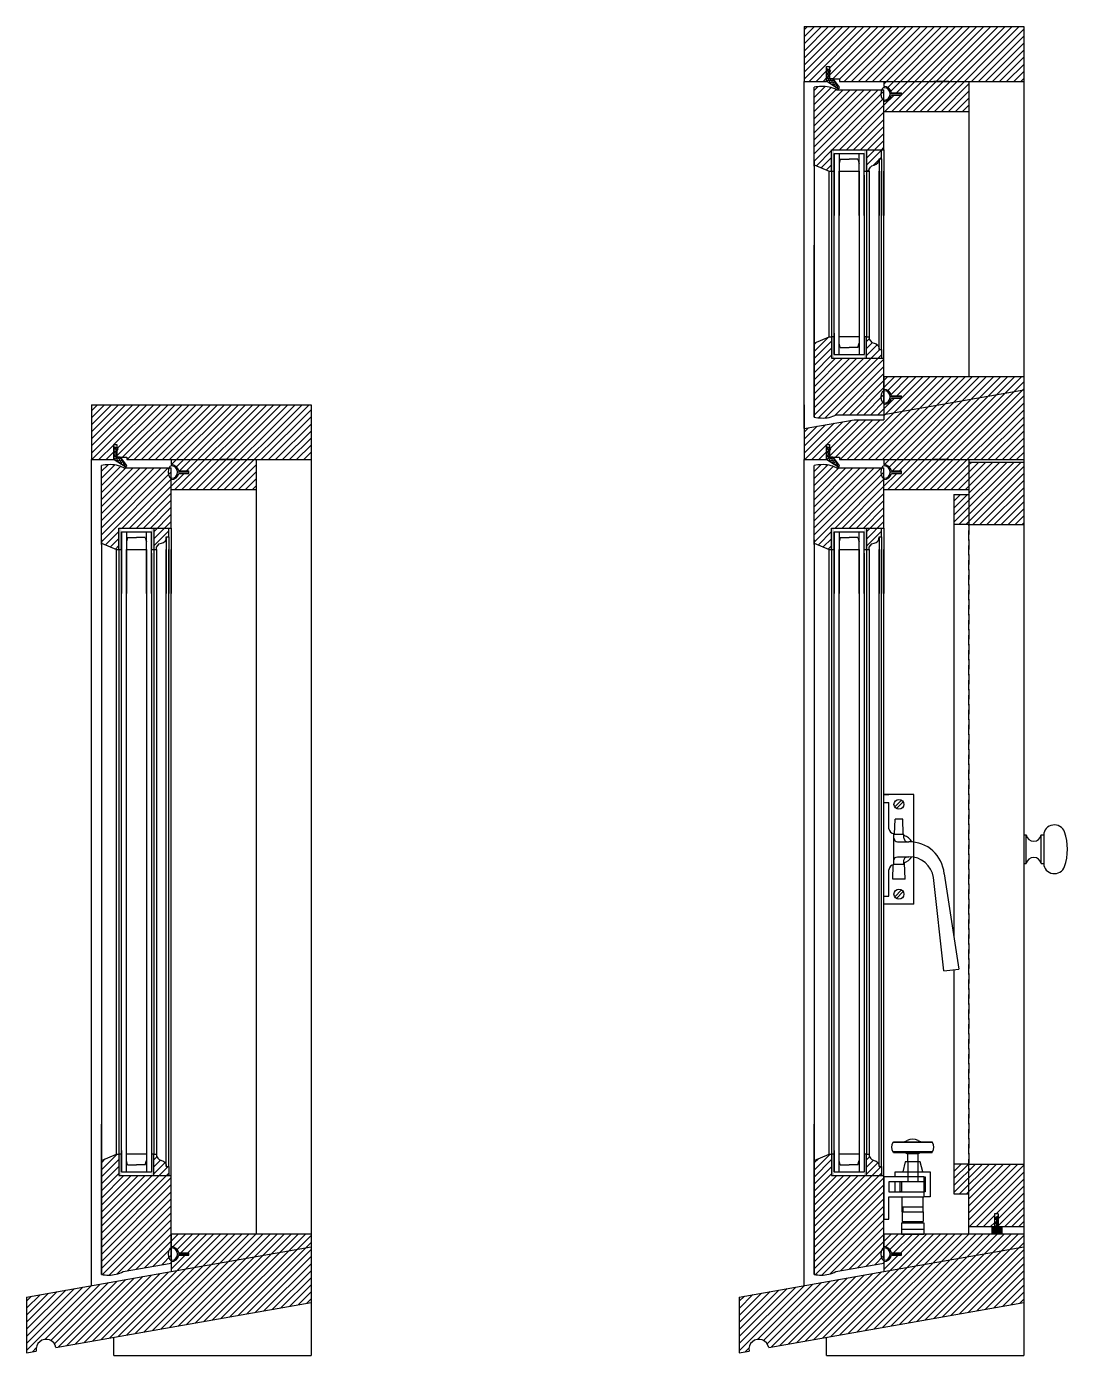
# Model space of a CAD drawing. Header units: inches. Extents: x 1985 to 11287, y 379 to 3234.
# Drawn here: x 8997.85 to 9023.92, y 1518.22 to 1551.52 of the extents above; entities that cross this region are included whole.
import ezdxf

# ---------------------------------------------------------------- set-up
doc = ezdxf.new("R2010")
doc.units = ezdxf.units.IN
doc.header["$MEASUREMENT"] = 0
doc.linetypes.add('HIDDEN', pattern=[0.375, 0.25, -0.125])
for name, color, linetype in [('glass 99', 6, 'CONTINUOUS'), ('glazing tape 99', 7, 'CONTINUOUS'), ('hardware 99', 94, 'CONTINUOUS'), ('hatch 99', 1, 'CONTINUOUS'), ('screen 99', 4, 'CONTINUOUS'), ('weatherstripping 99', 5, 'CONTINUOUS'), ('wood detail 99', 7, 'CONTINUOUS')]:
    doc.layers.add(name, color=color, linetype=linetype)
pattern_1 = [(45, (8568.73304, 1927.68147), (-0.088388348, 0.088388348), [])]

msp = doc.modelspace()

# ---------------------------------------------------------------- hatches: boundary and pattern name
at = {"layer": 'glazing tape 99'}
h = msp.add_hatch(color=256, dxfattribs=at)
h.paths.add_polyline_path([(9018.074104, 1547.890011), (9018.011604, 1547.890011), (9018.011604, 1548.425725), (9018.074104, 1548.425725)])
h.paths.add_polyline_path([(9018.886604, 1547.890011), (9018.824104, 1547.890011), (9018.824104, 1548.425725), (9018.886604, 1548.425725)])
h = msp.add_hatch(color=256, dxfattribs=at)
h.paths.add_polyline_path([(9018.074104, 1543.740129), (9018.011604, 1543.740129), (9018.011604, 1543.204415), (9018.074104, 1543.204415)])
h.paths.add_polyline_path([(9018.886604, 1543.740129), (9018.824104, 1543.740129), (9018.824104, 1543.204415), (9018.886604, 1543.204415)])
h = msp.add_hatch(color=256, dxfattribs=at)
h.paths.add_polyline_path([(9000.224884, 1538.415804), (9000.162384, 1538.415804), (9000.162384, 1538.951518), (9000.224884, 1538.951518)])
h.paths.add_polyline_path([(9001.037384, 1538.415804), (9000.974884, 1538.415804), (9000.974884, 1538.951518), (9001.037384, 1538.951518)])
h = msp.add_hatch(color=256, dxfattribs=at)
h.paths.add_polyline_path([(9018.074104, 1538.415804), (9018.011604, 1538.415804), (9018.011604, 1538.951518), (9018.074104, 1538.951518)])
h.paths.add_polyline_path([(9018.886604, 1538.415804), (9018.824104, 1538.415804), (9018.824104, 1538.951518), (9018.886604, 1538.951518)])
h = msp.add_hatch(color=256, dxfattribs=at)
h.paths.add_polyline_path([(9000.224884, 1523.265922), (9000.162384, 1523.265922), (9000.162384, 1522.730208), (9000.224884, 1522.730208)])
h.paths.add_polyline_path([(9001.037384, 1523.265922), (9000.974884, 1523.265922), (9000.974884, 1522.730208), (9001.037384, 1522.730208)])
h = msp.add_hatch(color=256, dxfattribs=at)
h.paths.add_polyline_path([(9018.074104, 1523.265922), (9018.011604, 1523.265922), (9018.011604, 1522.730208), (9018.074104, 1522.730208)])
h.paths.add_polyline_path([(9018.886604, 1523.265922), (9018.824104, 1523.265922), (9018.824104, 1522.730208), (9018.886604, 1522.730208)])
at = {"layer": 'hatch 99'}
h = msp.add_hatch(dxfattribs=at)
h.set_pattern_fill('ANSI31', color=256, style=0)
h.set_pattern_definition(pattern_1)
h.paths.add_polyline_path([(9022.824104, 1551.515011), (9017.324104, 1551.515011), (9017.324104, 1550.140011), (9017.886653, 1550.140011), (9017.886653, 1550.515011), (9017.956653, 1550.515011), (9017.956653, 1550.202511), (9018.206653, 1550.202511), (9018.206653, 1550.140011), (9022.824104, 1550.140011)])
h.paths.add_polyline_path([(9021.449104, 1550.140011), (9019.324104, 1550.140011), (9019.324104, 1550.015011, -0.365977382), (9019.508981, 1549.858761), (9019.761604, 1549.858761), (9019.761604, 1549.796261), (9019.508981, 1549.796261, -0.365977382), (9019.324104, 1549.640011), (9019.324104, 1549.390011), (9021.449104, 1549.390011)])
h = msp.add_hatch(dxfattribs=at)
h.set_pattern_fill('ANSI31', color=256, style=0)
h.set_pattern_definition(pattern_1)
h.paths.add_polyline_path([(9019.324104, 1549.93132), (9018.13625, 1549.93132, 0.141972216), (9017.753908, 1550.013391, 0.035496617), (9017.574104, 1549.996325), (9017.574104, 1548.050725), (9017.949104, 1547.890011), (9018.011604, 1547.890011), (9018.011604, 1548.425725), (9019.324104, 1548.425725)])
h.paths.add_polyline_path([(9019.199104, 1548.202511), (9019.261604, 1548.202511), (9019.261604, 1548.425725), (9018.886604, 1548.425725), (9018.886604, 1547.890011), (9018.949104, 1547.890011, -0.375199902), (9019.074104, 1548.046261, 0.375199902)])
h = msp.add_hatch(dxfattribs=at)
h.set_pattern_fill('ANSI31', color=256, style=0)
h.set_pattern_definition(pattern_1)
h.paths.add_polyline_path([(9019.074104, 1543.583879, -0.375199902), (9018.949104, 1543.740129), (9018.886604, 1543.740129), (9018.886604, 1543.204415), (9019.261604, 1543.204415), (9019.261604, 1543.427629), (9019.199104, 1543.427629), (9019.199104, 1543.440751, 0.350781055)])
h.paths.add_polyline_path([(9019.324104, 1542.736177), (9019.324104, 1543.204415), (9018.011604, 1543.204415), (9018.011604, 1543.740129), (9017.949104, 1543.740129), (9017.574104, 1543.579415), (9017.574104, 1543.499058), (9017.574104, 1541.726373, 0.035496617), (9017.753908, 1541.709306, 0.141972216), (9018.13625, 1541.791378), (9019.324104, 1541.791378), (9019.324104, 1541.79866)])
h = msp.add_hatch(dxfattribs=at)
h.set_pattern_fill('ANSI31', color=256, style=0)
h.set_pattern_definition(pattern_1)
h.paths.add_polyline_path([(9022.824104, 1542.415804), (9022.824104, 1542.736177), (9019.324104, 1542.736177), (9019.324104, 1542.423677, -0.365977382), (9019.508981, 1542.267427), (9019.761604, 1542.267427), (9019.761604, 1542.204927), (9019.508981, 1542.204927, -0.365977382), (9019.324104, 1542.048677), (9019.324104, 1541.79866)])
h.paths.add_polyline_path([(9022.824104, 1542.415804), (9019.324104, 1541.79866), (9019.324104, 1541.666415), (9018.574104, 1541.666415), (9017.324104, 1541.446006), (9017.324104, 1540.665804), (9017.886653, 1540.665804), (9017.886653, 1541.040804), (9017.956653, 1541.040804), (9017.956653, 1540.728304), (9018.206653, 1540.728304), (9018.206653, 1540.665804), (9022.824104, 1540.665804)])
h.paths.add_polyline_path([(9021.449104, 1540.665804), (9019.324104, 1540.665804), (9019.324104, 1540.540804, -0.365977382), (9019.508981, 1540.384554), (9019.761604, 1540.384554), (9019.761604, 1540.322054), (9019.508981, 1540.322054, -0.365977382), (9019.324104, 1540.165804), (9019.324104, 1539.915804), (9021.449104, 1539.915804)])
h = msp.add_hatch(dxfattribs=at)
h.set_pattern_fill('ANSI31', color=256, style=0)
h.set_pattern_definition(pattern_1)
h.paths.add_polyline_path([(9004.974884, 1542.040804), (8999.474884, 1542.040804), (8999.474884, 1540.665804), (9000.037433, 1540.665804), (9000.037433, 1541.040804), (9000.107433, 1541.040804), (9000.107433, 1540.728304), (9000.357433, 1540.728304), (9000.357433, 1540.665804), (9004.974884, 1540.665804)])
h.paths.add_polyline_path([(9003.599884, 1540.665804), (9001.474884, 1540.665804), (9001.474884, 1540.540804, -0.365977382), (9001.659761, 1540.384554), (9001.912384, 1540.384554), (9001.912384, 1540.322054), (9001.659761, 1540.322054, -0.365977382), (9001.474884, 1540.165804), (9001.474884, 1539.915804), (9003.599884, 1539.915804)])
h = msp.add_hatch(dxfattribs=at)
h.set_pattern_fill('ANSI31', color=256, style=0)
h.set_pattern_definition(pattern_1)
h.paths.add_polyline_path([(9001.474884, 1540.457113), (9000.28703, 1540.457113, 0.141972216), (8999.904688, 1540.539185, 0.035496617), (8999.724884, 1540.522118), (8999.724884, 1538.576518), (9000.099884, 1538.415804), (9000.162384, 1538.415804), (9000.162384, 1538.951518), (9001.474884, 1538.951518)])
h.paths.add_polyline_path([(9001.412384, 1538.951518), (9001.037384, 1538.951518), (9001.037384, 1538.415804), (9001.099884, 1538.415804, -0.375199902), (9001.224884, 1538.572054, 0.375199902), (9001.349884, 1538.728304), (9001.412384, 1538.728304)])
h = msp.add_hatch(dxfattribs=at)
h.set_pattern_fill('ANSI31', color=256, style=0)
h.set_pattern_definition(pattern_1)
h.paths.add_polyline_path([(9019.324104, 1540.457113), (9018.13625, 1540.457113, 0.141972216), (9017.753908, 1540.539185, 0.035496617), (9017.574104, 1540.522118), (9017.574104, 1538.576518), (9017.949104, 1538.415804), (9018.011604, 1538.415804), (9018.011604, 1538.951518), (9019.324104, 1538.951518)])
h.paths.add_polyline_path([(9019.261604, 1538.951518), (9018.886604, 1538.951518), (9018.886604, 1538.415804), (9018.949104, 1538.415804, -0.375199902), (9019.074104, 1538.572054, 0.375199902), (9019.199104, 1538.728304), (9019.261604, 1538.728304)])
h = msp.add_hatch(dxfattribs=at)
h.set_pattern_fill('ANSI31', color=256, style=0)
h.set_pattern_definition(pattern_1)
h.paths.add_polyline_path([(9022.824104, 1540.603304), (9021.449104, 1540.603304), (9021.449104, 1539.040804), (9022.824104, 1539.040804)])
h.paths.add_polyline_path([(9021.449104, 1539.790804), (9021.074104, 1539.790804), (9021.074104, 1539.040804), (9021.449104, 1539.040804)])
h = msp.add_hatch(dxfattribs=at)
h.set_pattern_fill('ANSI31', color=256, style=0)
h.set_pattern_definition(pattern_1)
h.paths.add_polyline_path([(9001.412384, 1522.953422), (9001.349884, 1522.953422), (9001.349884, 1522.966545, 0.350781055), (9001.224884, 1523.109672, -0.375199902), (9001.099884, 1523.265922), (9001.037384, 1523.265922), (9001.037384, 1522.730208), (9001.412384, 1522.730208)])
h.paths.add_polyline_path([(9001.474884, 1522.730208), (9000.162384, 1522.730208), (9000.162384, 1523.265922), (9000.099884, 1523.265922), (8999.724884, 1523.105208), (8999.724884, 1523.024851), (8999.724884, 1520.252166, 0.035496617), (8999.904688, 1520.2351, 0.12567906), (9000.267663, 1520.324714), (9001.474884, 1520.537579), (9001.474884, 1521.26197)])
h.paths.add_polyline_path([(9004.974884, 1520.941597), (9004.974884, 1521.26197), (9001.474884, 1521.26197), (9001.474884, 1520.94947, -0.365977382), (9001.659761, 1520.79322), (9001.912384, 1520.79322), (9001.912384, 1520.73072), (9001.659761, 1520.73072, -0.365977382), (9001.474884, 1520.57447), (9001.474884, 1520.324453)])
h.paths.add_polyline_path([(9004.974884, 1520.941597), (9001.474884, 1520.324453), (8997.849884, 1519.685268), (8997.849884, 1518.289056), (8998.093944, 1518.332091, -1), (8998.586348, 1518.418915), (9004.974884, 1519.545386)])
h = msp.add_hatch(dxfattribs=at)
h.set_pattern_fill('ANSI31', color=256, style=0)
h.set_pattern_definition(pattern_1)
h.paths.add_polyline_path([(9019.261604, 1522.953422), (9019.199104, 1522.953422), (9019.199104, 1522.966545, 0.350781055), (9019.074104, 1523.109672, -0.375199902), (9018.949104, 1523.265922), (9018.886604, 1523.265922), (9018.886604, 1522.730208), (9019.261604, 1522.730208)])
h.paths.add_polyline_path([(9019.324104, 1522.730208), (9018.011604, 1522.730208), (9018.011604, 1523.265922), (9017.949104, 1523.265922), (9017.574104, 1523.105208), (9017.574104, 1523.024851), (9017.574104, 1520.252166, 0.035496617), (9017.753908, 1520.2351, 0.12567906), (9018.116884, 1520.324714), (9019.324104, 1520.537579), (9019.324104, 1521.26197)])
h.paths.add_polyline_path([(9021.449104, 1523.018055), (9021.074104, 1523.018055), (9021.074104, 1522.268055), (9021.449104, 1522.268055)])
h.paths.add_polyline_path([(9022.824104, 1523.018055), (9021.449104, 1523.018055), (9021.449104, 1521.455555), (9022.088719, 1521.455555), (9022.088719, 1521.768051), (9022.182719, 1521.768051), (9022.182719, 1521.455555), (9022.824104, 1521.455555)])
h.paths.add_polyline_path([(9022.824104, 1520.941597), (9022.824104, 1521.26197), (9019.324104, 1521.26197), (9019.324104, 1520.94947, -0.365977382), (9019.508981, 1520.79322), (9019.761604, 1520.79322), (9019.761604, 1520.73072), (9019.508981, 1520.73072, -0.365977382), (9019.324104, 1520.57447), (9019.324104, 1520.324453)])
h.paths.add_polyline_path([(9022.824104, 1520.941597), (9019.324104, 1520.324453), (9015.699104, 1519.685268), (9015.699104, 1518.289056), (9015.943164, 1518.332091, -1), (9016.435568, 1518.418915), (9022.824104, 1519.545386)])
at = {"layer": 'weatherstripping 99'}
h = msp.add_hatch(dxfattribs=at)
h.set_pattern_fill('HONEY', color=256, scale=0.25, angle=-90, style=0)
h.set_pattern_definition([(90, (8758.405309, 1129.42556), (0.0270632938, 0.046875), [0.03125, -0.0625]), (330, (8758.405309, 1129.42556), (0.027063294, -0.0468749999), [0.03125, -0.0625]), (30, (8758.405309, 1129.42556), (0.0541265877, 1e-10), [-0.0625, 0.03125])])
h.paths.add_polyline_path([(9018.047457, 1550.196286, 0.232445164), (9018.03479, 1550.202511), (9017.965153, 1550.202511, -0.414213562), (9017.949153, 1550.218511), (9017.949153, 1550.335511), (9017.980653, 1550.408554), (9017.921778, 1550.449633, 0.153488459), (9017.912623, 1550.452511), (9017.902653, 1550.452511, 0.414213562), (9017.886653, 1550.436511), (9017.886653, 1550.148784, 0.256161577), (9017.89405, 1550.135294), (9018.169821, 1549.959419, 0.35180203), (9018.189738, 1549.961596), (9018.201704, 1549.973562, 0.377155593), (9018.203057, 1549.99465)])
h = msp.add_hatch(dxfattribs=at)
h.set_pattern_fill('HONEY', color=256, scale=0.25, angle=-90, style=0)
h.set_pattern_definition([(90, (8740.556088, 1119.951354), (0.0270632938, 0.046875), [0.03125, -0.0625]), (330, (8740.556088, 1119.951354), (0.027063294, -0.0468749999), [0.03125, -0.0625]), (30, (8740.556088, 1119.951354), (0.0541265877, 1e-10), [-0.0625, 0.03125])])
h.paths.add_polyline_path([(9000.198237, 1540.722079, 0.232445164), (9000.18557, 1540.728304), (9000.115933, 1540.728304, -0.414213562), (9000.099933, 1540.744304), (9000.099933, 1540.861304), (9000.131433, 1540.934347), (9000.072558, 1540.975426, 0.153488459), (9000.063403, 1540.978304), (9000.053433, 1540.978304, 0.414213562), (9000.037433, 1540.962304), (9000.037433, 1540.674577, 0.256161577), (9000.04483, 1540.661087), (9000.320601, 1540.485213, 0.35180203), (9000.340518, 1540.487389), (9000.352484, 1540.499355, 0.377155593), (9000.353837, 1540.520444)])
h = msp.add_hatch(dxfattribs=at)
h.set_pattern_fill('HONEY', color=256, scale=0.25, angle=-90, style=0)
h.set_pattern_definition([(90, (8758.405309, 1119.951354), (0.0270632938, 0.046875), [0.03125, -0.0625]), (330, (8758.405309, 1119.951354), (0.027063294, -0.0468749999), [0.03125, -0.0625]), (30, (8758.405309, 1119.951354), (0.0541265877, 1e-10), [-0.0625, 0.03125])])
h.paths.add_polyline_path([(9018.047457, 1540.722079, 0.232445164), (9018.03479, 1540.728304), (9017.965153, 1540.728304, -0.414213562), (9017.949153, 1540.744304), (9017.949153, 1540.861304), (9017.980653, 1540.934347), (9017.921778, 1540.975426, 0.153488459), (9017.912623, 1540.978304), (9017.902653, 1540.978304, 0.414213562), (9017.886653, 1540.962304), (9017.886653, 1540.674577, 0.256161577), (9017.89405, 1540.661087), (9018.169821, 1540.485213, 0.35180203), (9018.189738, 1540.487389), (9018.201704, 1540.499355, 0.377155593), (9018.203057, 1540.520444)])
msp.add_hatch(color=256, dxfattribs=at).paths.add_polyline_path([(9022.026219, 1521.424551), (9022.026219, 1521.455524), (9022.12174, 1521.455543), (9022.151467, 1521.489133), (9022.151468, 1521.548926), (9022.089219, 1521.50539), (9022.089219, 1521.533687), (9022.151468, 1521.577223), (9022.151468, 1521.656112), (9022.089219, 1521.612576), (9022.089219, 1521.640873), (9022.167968, 1521.707397), (9022.18272, 1521.707397), (9022.18272, 1521.455555), (9022.276219, 1521.455573), (9022.276219, 1521.424551)])
h = msp.add_hatch(dxfattribs=at)
h.set_pattern_fill('ANSI36', color=256, scale=0.125, angle=405, style=0)
h.set_pattern_definition([(270, (10612.248171, 1333.632142), (-0.015625, -0.02734375), [0.0390625, -0.0078125, 0, -0.0078125])])
h.paths.add_polyline_path([(9022.026219, 1521.270111), (9022.026219, 1521.424551), (9022.276219, 1521.424551), (9022.276219, 1521.257009)])

# ---------------------------------------------------------------- linework, layer by layer
at = {"layer": 'glass 99'}
for p, q in [((9018.074104, 1548.331975), (9018.074104, 1546.782893)), ((9018.074104, 1547.796261), (9018.074104, 1548.331975)), ((9018.074104, 1548.331975), (9018.824104, 1548.331975)), ((9018.199104, 1548.331975), (9018.199104, 1546.782893)), ((9018.229095, 1548.190105), (9018.199104, 1548.082323)), ((9018.229095, 1548.190105), (9018.449104, 1548.190105)), ((9018.669113, 1548.190105), (9018.449104, 1548.190105)), ((9018.669113, 1548.190105), (9018.699104, 1548.082323)), ((9018.699104, 1546.782893), (9018.699104, 1548.331975)), ((9018.824104, 1546.782893), (9018.824104, 1548.331975)), ((9018.074104, 1543.298165), (9018.074104, 1547.796261)), ((9018.199104, 1543.298165), (9018.199104, 1547.890011)), ((9018.199104, 1547.890011), (9018.699104, 1547.890011)), ((9018.699104, 1547.890011), (9018.699104, 1543.298165)), ((9018.824104, 1547.796261), (9018.824104, 1543.298165)), ((9018.074104, 1543.833879), (9018.074104, 1543.298165)), ((9018.699104, 1543.740129), (9018.199104, 1543.740129)), ((9018.229095, 1543.475749), (9018.199104, 1543.583532)), ((9018.229095, 1543.475749), (9018.449104, 1543.475749)), ((9018.669113, 1543.475749), (9018.449104, 1543.475749)), ((9018.669113, 1543.475749), (9018.699104, 1543.583532)), ((9018.074104, 1543.298165), (9018.824104, 1543.298165)), ((9000.224884, 1538.857768), (9000.224884, 1537.308686)), ((9000.224884, 1538.322054), (9000.224884, 1538.857768)), ((9000.224884, 1538.857768), (9000.974884, 1538.857768)), ((9000.349884, 1538.857768), (9000.349884, 1537.308686)), ((9000.849884, 1537.308686), (9000.849884, 1538.857768)), ((9000.974884, 1537.308686), (9000.974884, 1538.857768)), ((9018.074104, 1538.857768), (9018.074104, 1537.308686)), ((9018.074104, 1538.322054), (9018.074104, 1538.857768)), ((9018.074104, 1538.857768), (9018.824104, 1538.857768)), ((9018.199104, 1538.857768), (9018.199104, 1537.308686)), ((9018.699104, 1537.308686), (9018.699104, 1538.857768)), ((9018.824104, 1537.308686), (9018.824104, 1538.857768)), ((9000.379875, 1538.715899), (9000.349884, 1538.608116)), ((9000.379875, 1538.715899), (9000.599884, 1538.715899)), ((9000.819892, 1538.715899), (9000.599884, 1538.715899)), ((9000.819892, 1538.715899), (9000.849884, 1538.608116)), ((9018.229095, 1538.715899), (9018.199104, 1538.608116)), ((9018.229095, 1538.715899), (9018.449104, 1538.715899)), ((9018.669113, 1538.715899), (9018.449104, 1538.715899)), ((9018.669113, 1538.715899), (9018.699104, 1538.608116)), ((9000.224884, 1522.823958), (9000.224884, 1538.322054)), ((9000.349884, 1522.823958), (9000.349884, 1538.415804)), ((9000.349884, 1538.415804), (9000.849884, 1538.415804)), ((9000.849884, 1538.415804), (9000.849884, 1522.823958)), ((9000.974884, 1538.322054), (9000.974884, 1522.823958)), ((9018.074104, 1522.823958), (9018.074104, 1538.322054)), ((9018.199104, 1522.823958), (9018.199104, 1538.415804)), ((9018.199104, 1538.415804), (9018.699104, 1538.415804)), ((9018.699104, 1538.415804), (9018.699104, 1522.823958)), ((9018.824104, 1538.322054), (9018.824104, 1522.823958)), ((9000.224884, 1523.359672), (9000.224884, 1522.823958)), ((9000.849884, 1523.265922), (9000.349884, 1523.265922)), ((9018.074104, 1523.359672), (9018.074104, 1522.823958)), ((9018.699104, 1523.265922), (9018.199104, 1523.265922)), ((9000.224884, 1522.823958), (9000.974884, 1522.823958)), ((9000.379875, 1523.001542), (9000.349884, 1523.109325)), ((9000.379875, 1523.001542), (9000.599884, 1523.001542)), ((9000.819892, 1523.001542), (9000.599884, 1523.001542)), ((9000.819892, 1523.001542), (9000.849884, 1523.109325)), ((9018.074104, 1522.823958), (9018.824104, 1522.823958)), ((9018.229095, 1523.001542), (9018.199104, 1523.109325)), ((9018.229095, 1523.001542), (9018.449104, 1523.001542)), ((9018.669113, 1523.001542), (9018.449104, 1523.001542)), ((9018.669113, 1523.001542), (9018.699104, 1523.109325))]:
    msp.add_line(p, q, dxfattribs=at)
at = {"layer": 'hardware 99', "color": 94}
for p, q in [((9001.474884, 1529.5294), (9001.474884, 1532.2794)), ((9019.324104, 1529.5294), (9019.324104, 1532.2794)), ((9020.074104, 1532.2794), (9019.324104, 1532.2794)), ((9019.324104, 1532.2794), (9019.449104, 1532.2794)), ((9019.762589, 1532.137079), (9019.591425, 1531.965915)), ((9020.074104, 1529.5294), (9020.074104, 1532.2794)), ((9019.324104, 1532.0759), (9019.449104, 1532.0759)), ((9019.449104, 1531.4199), (9019.449104, 1532.0759)), ((9019.806783, 1532.092884), (9019.635619, 1531.921721)), ((9019.589916, 1531.2794), (9019.605604, 1531.6544)), ((9019.792604, 1531.6544), (9019.605604, 1531.6544)), ((9019.808291, 1531.2794), (9019.792604, 1531.6544)), ((9019.574104, 1530.5139), (9019.574104, 1531.2949)), ((9019.574104, 1531.2794), (9019.824104, 1531.2794)), ((9019.824104, 1531.180781), (9019.824104, 1531.2794)), ((9022.824104, 1531.26375), (9022.886604, 1531.26375)), ((9022.886604, 1530.54505), (9022.886604, 1531.26375)), ((9023.261604, 1530.54505), (9023.261604, 1531.26375)), ((9023.261604, 1531.26375), (9023.324104, 1531.26375)), ((9023.324104, 1531.26375), (9023.324104, 1530.54505)), ((9019.662497, 1531.0919), (9019.949104, 1531.0919)), ((9019.542854, 1530.1544), (9019.557849, 1530.512838)), ((9019.574104, 1530.5294), (9019.824104, 1530.5294)), ((9019.662497, 1530.7169), (9019.949104, 1530.7169)), ((9019.824104, 1530.5294), (9019.824104, 1530.628019)), ((9019.855354, 1530.1544), (9019.838155, 1530.565522)), ((9022.824104, 1530.54505), (9022.886604, 1530.54505)), ((9023.261604, 1530.54505), (9023.324104, 1530.54505)), ((9019.449104, 1529.7329), (9019.449104, 1530.3889)), ((9019.855354, 1530.1544), (9019.542854, 1530.1544)), ((9020.824104, 1527.859451), (9020.565842, 1530.193185)), ((9020.832439, 1530.292512), (9021.199104, 1527.899804)), ((9019.762589, 1529.887079), (9019.591425, 1529.715915)), ((9019.806783, 1529.842884), (9019.635619, 1529.671721)), ((9019.324104, 1529.7329), (9019.449104, 1529.7329)), ((9020.074104, 1529.5294), (9019.324104, 1529.5294)), ((9020.824104, 1527.859451), (9021.199104, 1527.899804)), ((9020.542854, 1523.558845), (9019.542854, 1523.558845)), ((9019.558479, 1523.57447), (9020.527229, 1523.57447)), ((9019.558479, 1523.57447), (9019.558479, 1523.558845)), ((9020.527229, 1523.57447), (9020.527229, 1523.558845)), ((9020.542854, 1523.32447), (9019.542854, 1523.32447)), ((9019.558479, 1523.308845), (9019.558479, 1523.32447)), ((9019.558479, 1523.308845), (9020.527229, 1523.308845)), ((9020.17907, 1523.277595), (9019.906638, 1523.277595)), ((9020.527229, 1523.308845), (9020.527229, 1523.32447)), ((9019.917854, 1523.07447), (9019.917854, 1522.57447)), ((9020.167854, 1523.07447), (9020.167854, 1522.57447)), ((9019.449104, 1522.69947), (9019.324104, 1522.69947)), ((9020.324104, 1522.69947), (9019.449104, 1522.69947)), ((9020.324104, 1522.57447), (9019.449104, 1522.57447)), ((9019.761604, 1522.57447), (9019.761604, 1522.32447)), ((9020.324104, 1522.69947), (9020.324104, 1522.57447)), ((9020.324104, 1522.57447), (9020.324104, 1522.32447)), ((9019.449104, 1522.19947), (9020.324104, 1522.19947)), ((9019.777229, 1521.82447), (9019.777229, 1522.19947)), ((9020.308479, 1521.82447), (9020.308479, 1522.19947)), ((9020.324104, 1522.32447), (9020.324104, 1522.19947)), ((9019.777229, 1521.82447), (9020.308479, 1521.82447)), ((9019.777229, 1521.82447), (9019.777229, 1521.57447)), ((9019.792854, 1521.94947), (9020.292854, 1521.94947)), ((9019.792854, 1521.94947), (9019.792854, 1521.82447)), ((9020.292854, 1521.94947), (9020.292854, 1521.82447)), ((9020.308479, 1521.82447), (9020.308479, 1521.57447)), ((9019.761604, 1521.54322), (9020.324104, 1521.54322)), ((9019.761604, 1521.54322), (9019.761604, 1521.26197)), ((9019.777229, 1521.57447), (9020.308479, 1521.57447)), ((9019.792854, 1521.54322), (9019.792854, 1521.57447)), ((9020.292854, 1521.54322), (9020.292854, 1521.57447)), ((9020.324104, 1521.54322), (9020.324104, 1521.26197)), ((9019.761604, 1521.38697), (9020.324104, 1521.38697)), ((9019.761604, 1521.26197), (9020.324104, 1521.26197))]:
    msp.add_line(p, q, dxfattribs=at)
for points in [[(9019.917854, 1523.07447), (9019.917854, 1523.277595)], [(9020.167854, 1523.277595), (9020.167854, 1523.07447)], [(9019.605354, 1522.69947), (9019.605354, 1522.82447), (9020.480354, 1522.82447), (9020.480354, 1522.19947), (9020.324104, 1522.19947)], [(9020.292854, 1522.82447), (9020.230354, 1523.07447), (9019.855354, 1523.07447), (9019.792854, 1522.82447)], [(9020.324104, 1522.69947), (9019.324104, 1522.69947), (9019.324104, 1521.63697), (9019.449104, 1521.63697), (9019.449104, 1522.19947)], [(9019.449104, 1522.57447), (9019.449104, 1522.32447), (9020.324104, 1522.32447)], [(9019.605354, 1522.32447), (9019.605354, 1522.57447)], [(9019.761604, 1522.32447), (9019.730354, 1522.32447), (9019.730354, 1522.57447)], [(9020.324104, 1522.69947), (9020.355354, 1522.69947), (9020.355354, 1522.32447), (9020.324104, 1522.32447)]]:
    msp.add_lwpolyline(points, dxfattribs=at)
for centre in [(9019.699104, 1532.0294), (9019.699104, 1529.7794)]:
    msp.add_circle(centre, 0.125, dxfattribs=at)
for centre, radius, start, end in [((9019.574104, 1531.4199), 0.125, 180, 270), ((9019.712776, 1530.9044), 0.361328, 30.749776, 72.0547468), ((9023.074104, 1531.298125), 0.190625, 190.3888578, 349.6111422), ((9022.596791, 1530.9044), 1.321014, 340.7339512, 19.2685604), ((9019.956041, 1530.211823), 0.880105, 5.2603349, 90.4515891), ((9019.574104, 1530.3889), 0.125, 90, 180), ((9019.712776, 1530.9044), 0.361328, 287.9452532, 328.0055178), ((9019.949104, 1530.0919), 0.625, 9.3262499, 90), ((9023.074104, 1530.510675), 0.190625, 10.3888578, 169.6111422), ((9019.746956, 1523.441658), 0.235352, 150.1371656, 209.8628344), ((9019.770423, 1523.88697), 0.3125, 270, 295.8419328), ((9020.042854, 1523.32447), 0.3125, 64.1580672, 115.8419328), ((9020.315285, 1523.88697), 0.3125, 244.1580672, 270), ((9020.338752, 1523.441658), 0.235352, 330.1371656, 29.8628344), ((9019.770423, 1522.996345), 0.3125, 64.1580672, 90), ((9020.315285, 1522.996345), 0.3125, 90, 115.8419328)]:
    msp.add_arc(centre, radius, start, end, dxfattribs=at)
for centre, start_param, end_param in [((9023.590354, 1531.26375), 3.45291961, 6.283185307), ((9023.590354, 1530.54505), 0, 2.830500068)]:
    msp.add_ellipse(centre, major_axis=(-0.26625, 0), ratio=0.938967136, start_param=start_param, end_param=end_param, dxfattribs=at)
for points in [[(9019.574104, 1531.180781), (9019.602705, 1531.113806), (9019.662497, 1531.0919)], [(9019.824104, 1531.180781), (9019.852705, 1531.113806), (9019.912497, 1531.0919)], [(9019.574104, 1530.628019), (9019.602705, 1530.694994), (9019.662497, 1530.7169)], [(9019.824104, 1530.628019), (9019.852705, 1530.694994), (9019.912497, 1530.7169)]]:
    msp.add_spline(points, degree=3, dxfattribs=at)
at = {"layer": 'screen 99', "color": 4, "linetype": 'HIDDEN'}
for p, q in [((9021.449104, 1522.893055), (9021.449104, 1539.040804)), ((9021.449104, 1539.040804), (9021.449104, 1522.893055))]:
    msp.add_line(p, q, dxfattribs=at)
at = {"layer": 'weatherstripping 99'}
for p, q in [((9017.886653, 1550.436511), (9017.886653, 1550.148784)), ((9017.902653, 1550.452511), (9017.912623, 1550.452511)), ((9017.921778, 1550.449633), (9017.980653, 1550.408554)), ((9018.169821, 1549.959419), (9017.89405, 1550.135294)), ((9017.980653, 1550.408554), (9017.949153, 1550.335511)), ((9017.949153, 1550.335511), (9017.949153, 1550.218511)), ((9018.03479, 1550.202511), (9017.965153, 1550.202511)), ((9018.047457, 1550.196286), (9018.203057, 1549.99465)), ((9018.189738, 1549.961596), (9018.201704, 1549.973562)), ((9019.761604, 1549.827511), (9019.480354, 1549.827511)), ((9019.761604, 1542.236177), (9019.480354, 1542.236177)), ((9000.037433, 1540.962304), (9000.037433, 1540.674577)), ((9000.053433, 1540.978304), (9000.063403, 1540.978304)), ((9000.072558, 1540.975426), (9000.131433, 1540.934347)), ((9000.131433, 1540.934347), (9000.099933, 1540.861304)), ((9000.099933, 1540.861304), (9000.099933, 1540.744304)), ((9017.886653, 1540.962304), (9017.886653, 1540.674577)), ((9017.902653, 1540.978304), (9017.912623, 1540.978304)), ((9017.921778, 1540.975426), (9017.980653, 1540.934347)), ((9017.980653, 1540.934347), (9017.949153, 1540.861304)), ((9017.949153, 1540.861304), (9017.949153, 1540.744304)), ((9000.320601, 1540.485213), (9000.04483, 1540.661087)), ((9000.18557, 1540.728304), (9000.115933, 1540.728304)), ((9000.198237, 1540.722079), (9000.353837, 1540.520444)), ((9000.340518, 1540.487389), (9000.352484, 1540.499355)), ((9018.169821, 1540.485213), (9017.89405, 1540.661087)), ((9018.03479, 1540.728304), (9017.965153, 1540.728304)), ((9018.047457, 1540.722079), (9018.203057, 1540.520444)), ((9018.189738, 1540.487389), (9018.201704, 1540.499355)), ((9001.912384, 1540.353304), (9001.631134, 1540.353304)), ((9019.761604, 1540.353304), (9019.480354, 1540.353304)), ((9022.026219, 1521.455524), (9022.12174, 1521.455543)), ((9022.026219, 1521.455524), (9022.026219, 1521.257009)), ((9022.167968, 1521.707397), (9022.089219, 1521.640873)), ((9022.151468, 1521.656112), (9022.089219, 1521.612576)), ((9022.089219, 1521.640873), (9022.089219, 1521.612576)), ((9022.151468, 1521.577223), (9022.089219, 1521.533687)), ((9022.151468, 1521.548926), (9022.089219, 1521.50539)), ((9022.089219, 1521.533687), (9022.089219, 1521.50539)), ((9022.12174, 1521.455543), (9022.151467, 1521.489133)), ((9022.151467, 1521.489133), (9022.151468, 1521.548926)), ((9022.151468, 1521.577223), (9022.151468, 1521.656112)), ((9022.167968, 1521.707397), (9022.182719, 1521.707397)), ((9022.18272, 1521.707397), (9022.167968, 1521.707397)), ((9022.18272, 1521.455555), (9022.18272, 1521.707397)), ((9022.18272, 1521.455555), (9022.276219, 1521.455573)), ((9022.276219, 1521.455573), (9022.276219, 1521.257009)), ((9022.276219, 1521.424551), (9022.026219, 1521.424551)), ((9022.276219, 1521.257009), (9022.026219, 1521.257009)), ((9001.912384, 1520.76197), (9001.631134, 1520.76197)), ((9019.761604, 1520.76197), (9019.480354, 1520.76197))]:
    msp.add_line(p, q, dxfattribs=at)
for centre, radius, start, end in [((9017.902653, 1550.436511), 0.016, 90, 180), ((9017.912623, 1550.436511), 0.016, 55.0954375, 90), ((9017.902653, 1550.148784), 0.016, 180, 237.4720979), ((9017.965153, 1550.218511), 0.016, 180, 270), ((9018.03479, 1550.186511), 0.016, 37.6569919, 90), ((9018.178424, 1549.972909), 0.016, 237.4720979, 315), ((9018.19039, 1549.984875), 0.016, 315, 37.6569919), ((9019.493492, 1549.827511), 0.25, 150.0887142, 209.9112858), ((9019.330967, 1549.921009), 0.0625, 85.8019524, 150.0887142), ((9019.324104, 1549.827511), 0.15625, 274.1980476, 85.8019524), ((9019.330967, 1549.734012), 0.0625, 209.9112858, 274.1980476), ((9019.493492, 1542.236177), 0.25, 150.0887142, 209.9112858), ((9019.330967, 1542.329676), 0.0625, 85.8019524, 150.0887142), ((9019.330967, 1542.142679), 0.0625, 209.9112858, 274.1980476), ((9019.324104, 1542.236177), 0.15625, 274.1980476, 85.8019524), ((9000.053433, 1540.962304), 0.016, 90, 180), ((9000.063403, 1540.962304), 0.016, 55.0954375, 90), ((9017.902653, 1540.962304), 0.016, 90, 180), ((9017.912623, 1540.962304), 0.016, 55.0954375, 90), ((9000.053433, 1540.674577), 0.016, 180, 237.4720979), ((9000.115933, 1540.744304), 0.016, 180, 270), ((9000.18557, 1540.712304), 0.016, 37.6569919, 90), ((9000.329204, 1540.498703), 0.016, 237.4720979, 315), ((9000.34117, 1540.510669), 0.016, 315, 37.6569919), ((9001.644271, 1540.353304), 0.25, 150.0887142, 209.9112858), ((9001.481747, 1540.446803), 0.0625, 85.8019524, 150.0887142), ((9001.474884, 1540.353304), 0.15625, 274.1980476, 85.8019524), ((9017.902653, 1540.674577), 0.016, 180, 237.4720979), ((9017.965153, 1540.744304), 0.016, 180, 270), ((9018.03479, 1540.712304), 0.016, 37.6569919, 90), ((9018.178424, 1540.498703), 0.016, 237.4720979, 315), ((9018.19039, 1540.510669), 0.016, 315, 37.6569919), ((9019.493492, 1540.353304), 0.25, 150.0887142, 209.9112858), ((9019.330967, 1540.446803), 0.0625, 85.8019524, 150.0887142), ((9019.324104, 1540.353304), 0.15625, 274.1980476, 85.8019524), ((9001.481747, 1540.259806), 0.0625, 209.9112858, 274.1980476), ((9019.330967, 1540.259806), 0.0625, 209.9112858, 274.1980476), ((9001.644271, 1520.76197), 0.25, 150.0887142, 209.9112858), ((9001.481747, 1520.855469), 0.0625, 85.8019524, 150.0887142), ((9001.474884, 1520.76197), 0.15625, 274.1980476, 85.8019524), ((9019.493492, 1520.76197), 0.25, 150.0887142, 209.9112858), ((9019.330967, 1520.855469), 0.0625, 85.8019524, 150.0887142), ((9019.324104, 1520.76197), 0.15625, 274.1980476, 85.8019524), ((9001.481747, 1520.668472), 0.0625, 209.9112858, 274.1980476), ((9019.330967, 1520.668472), 0.0625, 209.9112858, 274.1980476)]:
    msp.add_arc(centre, radius, start, end, dxfattribs=at)
at = {"layer": 'wood detail 99'}
for p, q in [((9017.324104, 1551.515011), (9017.324104, 1550.140011)), ((9017.324104, 1551.515011), (9022.824104, 1551.515011)), ((9022.824104, 1551.515011), (9022.824104, 1542.415804)), ((9017.886653, 1550.140011), (9017.886653, 1550.515011)), ((9017.886653, 1550.515011), (9017.956653, 1550.515011)), ((9017.956653, 1550.515011), (9017.956653, 1550.202511)), ((9017.324104, 1541.446006), (9017.324104, 1550.140011)), ((9017.324104, 1550.140011), (9017.886653, 1550.140011)), ((9017.956653, 1550.202511), (9018.206653, 1550.202511)), ((9018.206653, 1550.202511), (9018.206653, 1550.140011)), ((9018.206653, 1550.140011), (9022.824104, 1550.140011)), ((9019.324104, 1550.140011), (9020.949104, 1550.140011)), ((9019.324104, 1550.140011), (9020.949104, 1550.140011)), ((9019.324104, 1550.140011), (9019.324104, 1550.015011)), ((9020.949104, 1550.140011), (9020.574104, 1550.140011)), ((9020.949104, 1550.140011), (9020.574104, 1550.140011)), ((9021.449104, 1550.140011), (9021.449104, 1542.736177)), ((9017.574104, 1548.015011), (9017.574104, 1549.996325)), ((9018.13625, 1549.93132), (9019.324104, 1549.93132)), ((9019.324104, 1548.425725), (9019.324104, 1549.93132)), ((9019.324104, 1549.390011), (9021.449104, 1549.390011)), ((9018.011604, 1547.890011), (9018.011604, 1548.425725)), ((9019.324104, 1548.425725), (9019.324104, 1546.782893)), ((9017.574104, 1548.131082), (9017.574104, 1546.782893)), ((9019.199104, 1548.202511), (9019.199104, 1546.782893)), ((9019.261604, 1548.202511), (9019.261604, 1546.782893)), ((9017.574104, 1548.015011), (9017.574104, 1543.579415)), ((9017.949104, 1543.740129), (9017.949104, 1547.890011)), ((9017.949104, 1547.890011), (9018.074104, 1547.890011)), ((9018.011604, 1547.890011), (9018.011604, 1543.740129)), ((9018.824104, 1547.890011), (9018.949104, 1547.890011)), ((9018.886604, 1547.890011), (9018.886604, 1543.740129)), ((9018.949104, 1547.890011), (9018.949104, 1543.740129)), ((9019.199104, 1543.427629), (9019.199104, 1547.890011)), ((9019.261604, 1543.427629), (9019.261604, 1547.890011)), ((9019.324104, 1543.204415), (9019.324104, 1547.890011)), ((9017.574104, 1543.499058), (9017.574104, 1546.038547)), ((9017.574104, 1543.621283), (9017.574104, 1541.726373)), ((9017.574104, 1541.726373), (9017.574104, 1543.621283)), ((9017.949104, 1543.740129), (9018.011604, 1543.740129)), ((9018.074104, 1543.740129), (9018.011604, 1543.740129)), ((9018.011604, 1543.740129), (9018.011604, 1543.204415)), ((9018.886604, 1543.740129), (9018.824104, 1543.740129)), ((9019.324104, 1542.122306), (9019.324104, 1543.204415)), ((9019.324104, 1542.861177), (9019.324104, 1543.048677)), ((9019.324104, 1542.736177), (9019.324104, 1541.79866)), ((9022.824104, 1542.736177), (9019.324104, 1542.736177)), ((9019.324104, 1541.79866), (9022.824104, 1542.415804)), ((9022.824104, 1542.415804), (9022.824104, 1540.665804)), ((8999.474884, 1542.040804), (8999.474884, 1540.665804)), ((8999.474884, 1542.040804), (9004.974884, 1542.040804)), ((9004.974884, 1542.040804), (9004.974884, 1540.665804)), ((9017.324104, 1542.040804), (9017.324104, 1540.665804)), ((9018.13625, 1541.791378), (9019.324104, 1541.791378)), ((9019.324104, 1541.79866), (9019.324104, 1541.666415)), ((9017.324104, 1541.446006), (9018.574104, 1541.666415)), ((9018.574104, 1541.666415), (9019.324104, 1541.666415)), ((9000.037433, 1540.665804), (9000.037433, 1541.040804)), ((9000.037433, 1541.040804), (9000.107433, 1541.040804)), ((9000.107433, 1541.040804), (9000.107433, 1540.728304)), ((9017.886653, 1540.665804), (9017.886653, 1541.040804)), ((9017.886653, 1541.040804), (9017.956653, 1541.040804)), ((9017.956653, 1541.040804), (9017.956653, 1540.728304)), ((8999.474884, 1519.971799), (8999.474884, 1540.665804)), ((8999.474884, 1540.665804), (9000.037433, 1540.665804)), ((8999.724884, 1538.540804), (8999.724884, 1540.522118)), ((9000.107433, 1540.728304), (9000.357433, 1540.728304)), ((9000.28703, 1540.457113), (9001.474884, 1540.457113)), ((9000.357433, 1540.728304), (9000.357433, 1540.665804)), ((9000.357433, 1540.665804), (9004.974884, 1540.665804)), ((9001.474884, 1540.665804), (9003.099884, 1540.665804)), ((9001.474884, 1540.665804), (9003.099884, 1540.665804)), ((9001.474884, 1540.665804), (9001.474884, 1540.540804)), ((9001.474884, 1538.951518), (9001.474884, 1540.457113)), ((9003.099884, 1540.665804), (9002.724884, 1540.665804)), ((9003.099884, 1540.665804), (9002.724884, 1540.665804)), ((9003.599884, 1540.665804), (9003.599884, 1539.915804)), ((9003.599884, 1540.665804), (9003.599884, 1521.26197)), ((9004.974884, 1540.665804), (9004.974884, 1518.222934)), ((9017.324104, 1519.971799), (9017.324104, 1540.665804)), ((9017.324104, 1540.665804), (9017.886653, 1540.665804)), ((9017.574104, 1538.540804), (9017.574104, 1540.522118)), ((9017.956653, 1540.728304), (9018.206653, 1540.728304)), ((9018.13625, 1540.457113), (9019.324104, 1540.457113)), ((9018.206653, 1540.728304), (9018.206653, 1540.665804)), ((9018.206653, 1540.665804), (9022.824104, 1540.665804)), ((9019.324104, 1540.665804), (9020.949104, 1540.665804)), ((9019.324104, 1540.665804), (9020.949104, 1540.665804)), ((9019.324104, 1540.665804), (9019.324104, 1540.540804)), ((9019.324104, 1538.951518), (9019.324104, 1540.457113)), ((9020.949104, 1540.665804), (9020.574104, 1540.665804)), ((9020.949104, 1540.665804), (9020.574104, 1540.665804)), ((9021.449104, 1540.665804), (9021.449104, 1539.915804)), ((9021.449104, 1540.665804), (9021.449104, 1539.040804)), ((9021.449104, 1540.603304), (9022.824104, 1540.603304)), ((9022.824104, 1540.665804), (9022.824104, 1518.222934)), ((9001.474884, 1539.915804), (9003.599884, 1539.915804)), ((9019.324104, 1539.915804), (9021.449104, 1539.915804)), ((9021.074104, 1539.790804), (9021.449104, 1539.790804)), ((9021.074104, 1539.790804), (9021.074104, 1528.715503)), ((9000.162384, 1538.415804), (9000.162384, 1538.951518)), ((9001.474884, 1538.951518), (9001.474884, 1537.308686)), ((9018.011604, 1538.415804), (9018.011604, 1538.951518)), ((9019.324104, 1538.951518), (9019.324104, 1537.308686)), ((9021.449104, 1539.040804), (9021.074104, 1539.040804)), ((9021.449104, 1539.040804), (9022.824104, 1539.040804)), ((8999.724884, 1538.656876), (8999.724884, 1537.308686)), ((8999.724884, 1538.540804), (8999.724884, 1523.105208)), ((9001.349884, 1538.728304), (9001.349884, 1537.308686)), ((9001.412384, 1538.728304), (9001.412384, 1537.308686)), ((9017.574104, 1538.656876), (9017.574104, 1537.308686)), ((9017.574104, 1538.540804), (9017.574104, 1523.105208)), ((9019.199104, 1538.728304), (9019.199104, 1537.308686)), ((9019.261604, 1538.728304), (9019.261604, 1537.308686)), ((9000.099884, 1523.265922), (9000.099884, 1538.415804)), ((9000.099884, 1538.415804), (9000.224884, 1538.415804)), ((9000.162384, 1538.415804), (9000.162384, 1523.265922)), ((9000.974884, 1538.415804), (9001.099884, 1538.415804)), ((9001.037384, 1538.415804), (9001.037384, 1523.265922)), ((9001.099884, 1538.415804), (9001.099884, 1523.265922)), ((9001.349884, 1522.953422), (9001.349884, 1538.415804)), ((9001.412384, 1522.953422), (9001.412384, 1538.415804)), ((9001.474884, 1522.730208), (9001.474884, 1538.415804)), ((9017.949104, 1523.265922), (9017.949104, 1538.415804)), ((9017.949104, 1538.415804), (9018.074104, 1538.415804)), ((9018.011604, 1538.415804), (9018.011604, 1523.265922)), ((9018.824104, 1538.415804), (9018.949104, 1538.415804)), ((9018.886604, 1538.415804), (9018.886604, 1523.265922)), ((9018.949104, 1538.415804), (9018.949104, 1523.265922)), ((9019.199104, 1522.953422), (9019.199104, 1538.415804)), ((9019.261604, 1522.953422), (9019.261604, 1538.415804)), ((9019.324104, 1522.730208), (9019.324104, 1538.415804)), ((9021.074104, 1527.886353), (9021.074104, 1522.268055)), ((8999.724884, 1523.024851), (8999.724884, 1524.015634)), ((9017.574104, 1523.024851), (9017.574104, 1524.015634)), ((8999.724884, 1523.147076), (8999.724884, 1520.252166)), ((8999.724884, 1520.252166), (8999.724884, 1523.147076)), ((9000.099884, 1523.265922), (9000.162384, 1523.265922)), ((9000.224884, 1523.265922), (9000.162384, 1523.265922)), ((9000.162384, 1523.265922), (9000.162384, 1522.730208)), ((9001.037384, 1523.265922), (9000.974884, 1523.265922)), ((9017.574104, 1523.147076), (9017.574104, 1520.252166)), ((9017.574104, 1520.252166), (9017.574104, 1523.147076)), ((9017.949104, 1523.265922), (9018.011604, 1523.265922)), ((9018.074104, 1523.265922), (9018.011604, 1523.265922)), ((9018.011604, 1523.265922), (9018.011604, 1522.730208)), ((9018.886604, 1523.265922), (9018.824104, 1523.265922)), ((9021.449104, 1523.018055), (9021.074104, 1523.018055)), ((9021.449104, 1521.268055), (9021.449104, 1523.018055)), ((9021.449104, 1523.018055), (9022.824104, 1523.018055)), ((9021.449104, 1521.268055), (9021.449104, 1522.893055)), ((9001.474884, 1520.6481), (9001.474884, 1522.730208)), ((9001.474884, 1522.38697), (9001.474884, 1522.57447)), ((9019.324104, 1520.6481), (9019.324104, 1522.730208)), ((9019.324104, 1522.38697), (9019.324104, 1522.57447)), ((9021.074104, 1522.268055), (9021.449104, 1522.268055)), ((9021.449104, 1521.455555), (9022.088719, 1521.455555)), ((9022.088719, 1521.768051), (9022.088719, 1521.455555)), ((9022.182719, 1521.768051), (9022.182719, 1521.455555)), ((9022.182719, 1521.457397), (9022.182719, 1521.707397)), ((9022.182719, 1521.455555), (9022.824104, 1521.455555)), ((9001.474884, 1521.26197), (9001.474884, 1520.324453)), ((9004.974884, 1521.26197), (9001.474884, 1521.26197)), ((9019.324104, 1521.26197), (9019.324104, 1520.324453)), ((9022.824104, 1521.26197), (9019.324104, 1521.26197)), ((9001.474884, 1520.324453), (9004.974884, 1520.941597)), ((9019.324104, 1520.324453), (9022.824104, 1520.941597)), ((9000.267663, 1520.324714), (9001.474884, 1520.537579)), ((9018.116884, 1520.324714), (9019.324104, 1520.537579)), ((8997.849884, 1519.685268), (9001.474884, 1520.324453)), ((9015.699104, 1519.685268), (9019.324104, 1520.324453)), ((8997.849884, 1519.685268), (8997.849884, 1518.289056)), ((8998.586348, 1518.418915), (9004.974884, 1519.545386)), ((9015.699104, 1519.685268), (9015.699104, 1518.289056)), ((9016.435568, 1518.418915), (9022.824104, 1519.545386)), ((9000.037384, 1518.222934), (9000.037384, 1518.674771)), ((9017.886604, 1518.222934), (9017.886604, 1518.674771)), ((8997.849884, 1518.289056), (8998.093944, 1518.332091)), ((9000.037384, 1518.222934), (9004.974884, 1518.222934)), ((9015.699104, 1518.289056), (9015.943164, 1518.332091)), ((9017.886604, 1518.222934), (9022.824104, 1518.222934))]:
    msp.add_line(p, q, dxfattribs=at)
at = {"layer": 'wood detail 99', "color": 7}
for p, q in [((9019.508981, 1549.858761), (9019.761604, 1549.858761)), ((9019.508981, 1549.796261), (9019.761604, 1549.796261)), ((9019.761604, 1549.796261), (9019.761604, 1549.858761)), ((9018.011604, 1548.425725), (9019.324104, 1548.425725)), ((9017.574104, 1548.050725), (9017.949104, 1547.890011)), ((9017.574104, 1543.579415), (9017.949104, 1543.740129)), ((9018.011604, 1543.204415), (9019.324104, 1543.204415)), ((9019.508981, 1542.267427), (9019.761604, 1542.267427)), ((9019.508981, 1542.204927), (9019.761604, 1542.204927)), ((9019.761604, 1542.204927), (9019.761604, 1542.267427)), ((9001.659761, 1540.384554), (9001.912384, 1540.384554)), ((9001.659761, 1540.322054), (9001.912384, 1540.322054)), ((9001.912384, 1540.322054), (9001.912384, 1540.384554)), ((9019.508981, 1540.384554), (9019.761604, 1540.384554)), ((9019.508981, 1540.322054), (9019.761604, 1540.322054)), ((9019.761604, 1540.322054), (9019.761604, 1540.384554)), ((9000.162384, 1538.951518), (9001.474884, 1538.951518)), ((9018.011604, 1538.951518), (9019.324104, 1538.951518)), ((8999.724884, 1538.576518), (9000.099884, 1538.415804)), ((9017.574104, 1538.576518), (9017.949104, 1538.415804)), ((8999.724884, 1523.105208), (9000.099884, 1523.265922)), ((9017.574104, 1523.105208), (9017.949104, 1523.265922)), ((9000.162384, 1522.730208), (9001.474884, 1522.730208)), ((9018.011604, 1522.730208), (9019.324104, 1522.730208)), ((9022.182719, 1521.768051), (9022.088719, 1521.768051)), ((9001.659761, 1520.79322), (9001.912384, 1520.79322)), ((9001.912384, 1520.73072), (9001.912384, 1520.79322)), ((9019.508981, 1520.79322), (9019.761604, 1520.79322)), ((9019.761604, 1520.73072), (9019.761604, 1520.79322)), ((9001.659761, 1520.73072), (9001.912384, 1520.73072)), ((9019.508981, 1520.73072), (9019.761604, 1520.73072))]:
    msp.add_line(p, q, dxfattribs=at)
for points in [[(9018.886604, 1548.425725), (9018.886604, 1547.890011), (9018.949104, 1547.890011, -0.375199902), (9019.074104, 1548.046261, 0.375199902), (9019.199104, 1548.202511), (9019.261604, 1548.202511), (9019.261604, 1548.425725)], [(9018.886604, 1543.204415), (9018.886604, 1543.740129), (9018.949104, 1543.740129, 0.375199902), (9019.074104, 1543.583879, -0.375199902), (9019.199104, 1543.427629), (9019.261604, 1543.427629), (9019.261604, 1543.204415)], [(9001.037384, 1538.951518), (9001.037384, 1538.415804), (9001.099884, 1538.415804, -0.375199902), (9001.224884, 1538.572054, 0.375199902), (9001.349884, 1538.728304), (9001.412384, 1538.728304), (9001.412384, 1538.951518)], [(9018.886604, 1538.951518), (9018.886604, 1538.415804), (9018.949104, 1538.415804, -0.375199902), (9019.074104, 1538.572054, 0.375199902), (9019.199104, 1538.728304), (9019.261604, 1538.728304), (9019.261604, 1538.951518)], [(9001.037384, 1522.730208), (9001.037384, 1523.265922), (9001.099884, 1523.265922, 0.375199902), (9001.224884, 1523.109672, -0.375199902), (9001.349884, 1522.953422), (9001.412384, 1522.953422), (9001.412384, 1522.730208)], [(9018.886604, 1522.730208), (9018.886604, 1523.265922), (9018.949104, 1523.265922, 0.375199902), (9019.074104, 1523.109672, -0.375199902), (9019.199104, 1522.953422), (9019.261604, 1522.953422), (9019.261604, 1522.730208)]]:
    msp.add_lwpolyline(points, format="xyb", dxfattribs=at)
at = {"layer": 'wood detail 99'}
for centre, radius, start, end in [((9017.784051, 1548.740106), 1.273642, 91.3561309, 99.4879419), ((9017.803472, 1549.312657), 0.702485, 61.7242348, 94.0458655), ((9017.803472, 1542.410041), 0.702485, 265.9541345, 298.2757652), ((9017.784051, 1542.982591), 1.273642, 260.5120581, 268.6438691), ((8999.934831, 1539.2659), 1.273642, 91.3561309, 99.4879419), ((8999.954252, 1539.83845), 0.702485, 61.7242348, 94.0458655), ((9017.784051, 1539.2659), 1.273642, 91.3561309, 99.4879419), ((9017.803472, 1539.83845), 0.702485, 61.7242348, 94.0458655), ((8999.934831, 1521.508385), 1.273642, 260.5120581, 268.6438691), ((8999.910732, 1520.990531), 0.755455, 269.5416337, 298.194921), ((9017.784051, 1521.508385), 1.273642, 260.5120581, 268.6438691), ((9017.759952, 1520.990531), 0.755455, 269.5416337, 298.194921), ((8998.340146, 1518.375503), 0.25, 10, 190), ((9016.189366, 1518.375503), 0.25, 10, 190)]:
    msp.add_arc(centre, radius, start, end, dxfattribs=at)
at = {"layer": 'wood detail 99', "color": 7}
for centre, start, end in [((9019.324104, 1549.827511), 9.5940682, 90), ((9019.324104, 1549.827511), 270, 350.4059318), ((9019.324104, 1542.236177), 9.5940682, 90), ((9019.324104, 1542.236177), 270, 350.4059318), ((9001.474884, 1540.353304), 9.5940682, 90), ((9019.324104, 1540.353304), 9.5940682, 90), ((9001.474884, 1540.353304), 270, 350.4059318), ((9019.324104, 1540.353304), 270, 350.4059318), ((9001.474884, 1520.76197), 9.5940682, 90), ((9019.324104, 1520.76197), 9.5940682, 90), ((9001.474884, 1520.76197), 270, 350.4059318), ((9019.324104, 1520.76197), 270, 350.4059318)]:
    msp.add_arc(centre, 0.1875, start, end, dxfattribs=at)

doc.saveas('drawing.dxf')
